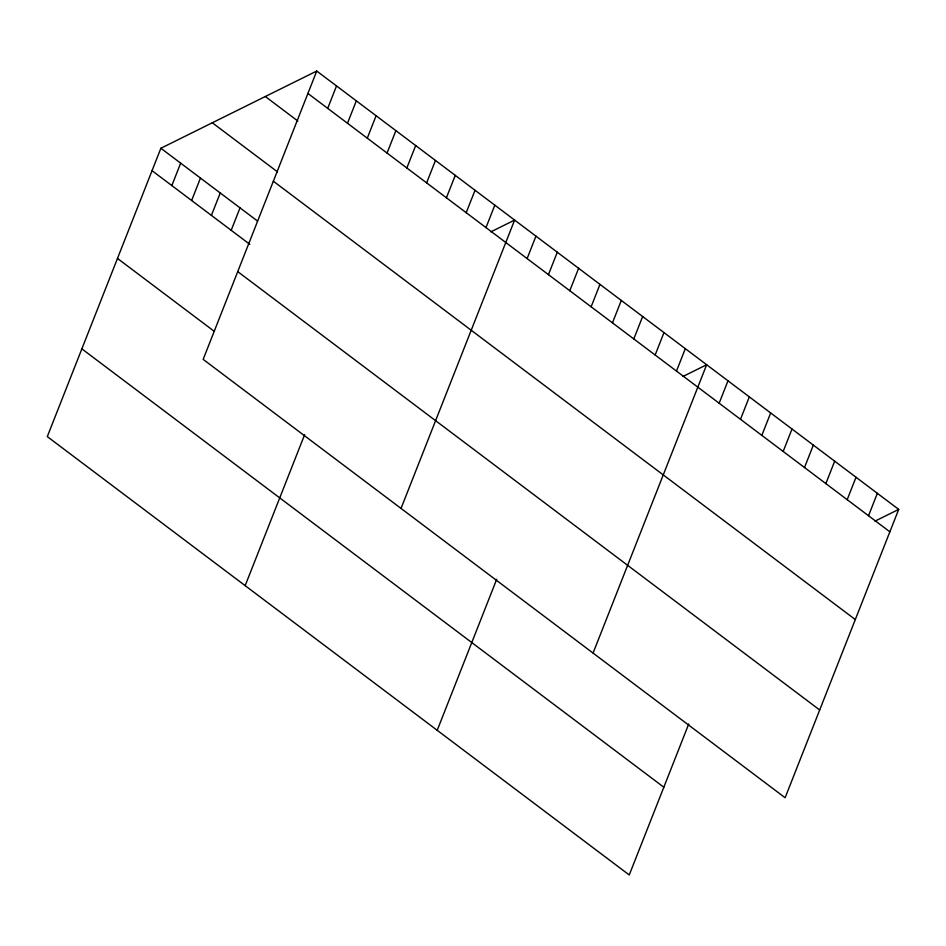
<?xml version="1.0" encoding="UTF-8"?>
<svg xmlns="http://www.w3.org/2000/svg" width="946" height="946" viewBox="0 0 946 946"><rect width="100%" height="100%" fill="white"/><g stroke="black" fill="none" stroke-linecap="round" stroke-linejoin="round"><path stroke-width="1.42" d="M316.744 71.033L203.165 359.374L785.121 797.738L898.7 509.397L316.744 71.033L160.879 148.262L47.3 436.603L629.256 874.967L688.759 723.915M171.841 185.582L180.662 163.173M191.624 200.493L200.457 178.073M211.407 215.392L220.241 192.972M231.191 230.304L240.024 207.884M327.706 108.352L336.528 85.944M347.489 123.264L356.323 100.844M367.273 138.163L376.106 115.743M387.056 153.063L395.889 130.654M406.851 167.974L415.672 145.554M245.168 585.645L304.659 434.604M426.634 182.874L435.467 160.465M446.417 197.785L455.251 175.365M466.201 212.684L475.034 190.264M485.996 227.584L494.817 205.176M401.033 508.416L514.612 220.075L490.868 231.841M527.123 258.565L535.944 236.145M548.455 274.636L557.289 252.227M569.799 290.718L578.621 268.297M591.132 306.788L599.965 284.368M437.206 730.312L496.709 579.259M612.476 322.858L621.297 300.438M633.808 338.928L642.641 316.52M655.152 355.01L663.974 332.59M676.485 371.08L685.318 348.66M593.071 653.071L706.65 364.742L682.917 376.496M719.161 403.221L727.994 380.812M740.505 419.303L749.327 396.882M761.837 435.373L770.671 412.953M783.182 451.443L792.003 429.035M804.514 467.513L813.347 445.105M825.858 483.595L834.679 461.175M847.19 499.665L856.024 477.245M868.534 515.736L877.356 493.327M874.955 521.163L898.7 509.397M307.911 93.453L889.867 531.818M265.306 96.516L297.895 121.064M212.318 122.779L277.497 171.876M273.347 181.206L855.302 619.571M160.879 148.262L257.489 221.033M152.046 170.682L249.815 244.328M237.73 271.62L819.685 709.985M117.481 258.435L214.092 331.206M81.864 348.849L663.82 787.214"/></g></svg>
